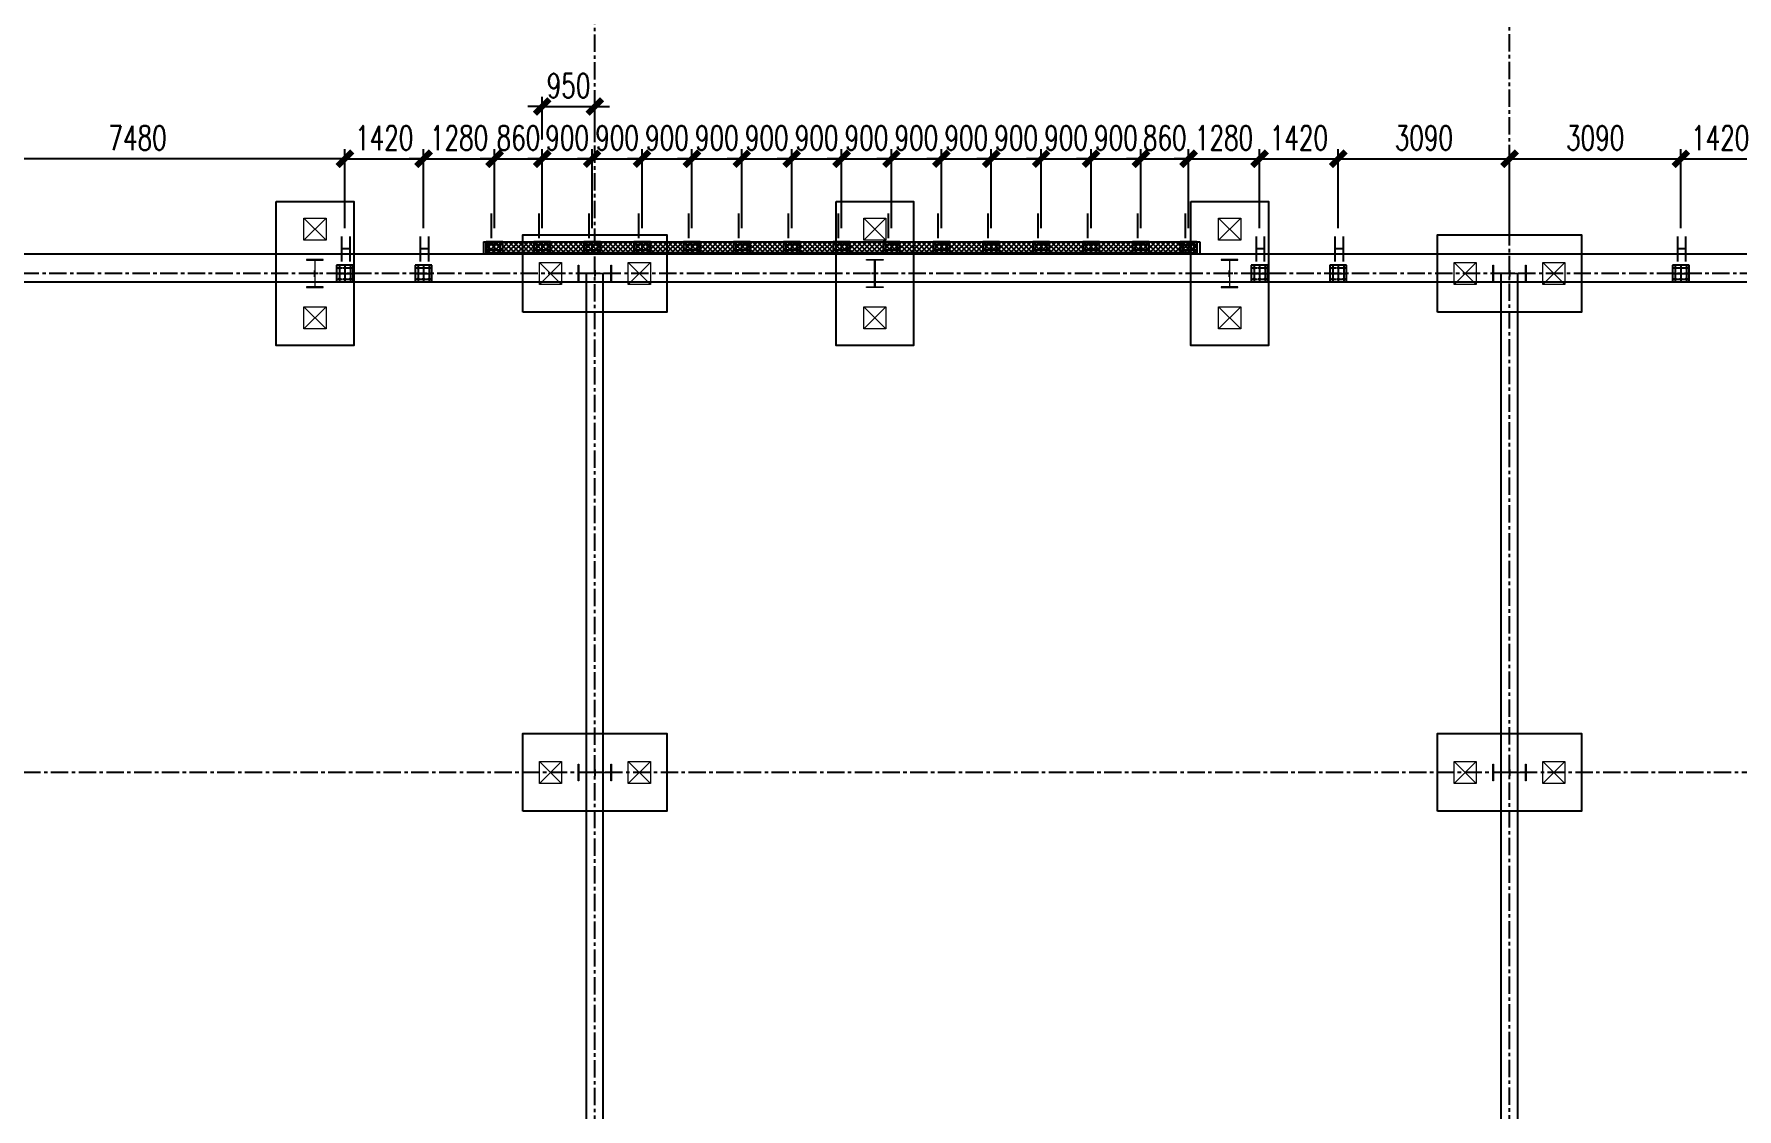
# Model space of a CAD drawing. Extents: x 782294 to 1727252, y -631030 to 17645.
# Drawn here: x 1075979 to 1106699, y -171001 to -151612 of the extents above; entities that cross this region are included whole.
import ezdxf

# ---------------------------------------------------------------- set-up
doc = ezdxf.new("R2010")
doc.units = 0
doc.linetypes.add('CENTER', pattern=[2, 1.25, -0.25, 0.25, -0.25])
doc.layers.get('Defpoints').update_dxf_attribs({"color": 210})
for name, color, linetype in [('!ZN3-铝板幕墙-3', 3, 'Continuous'), ('2钢材断面', 2, 'Continuous'), ('30预埋件', 30, 'Continuous'), ('40钢材投影', 40, 'Continuous'), ('ALT_CEN-0-30', 1, 'CENTER'), ('DIM', 173, 'Continuous'), ('DOTE', 1, 'CENTER'), ('S-BKL', 4, 'Continuous'), ('S-DOTE1', 140, 'CENTER'), ('S-HATCH1-W', 252, 'Continuous'), ('结构轮廓线', 1, 'Continuous')]:
    doc.layers.add(name, color=color, linetype=linetype)
for name, color, linetype, lineweight in [('S-col', 2, 'Continuous', 0), ('S-zhuang', 1, 'Continuous', 0), ('砼柱', 2, 'Continuous', 35)]:
    doc.layers.add(name, color=color, linetype=linetype, lineweight=lineweight)
doc.styles.add('DHTEXT-1', font='romans.shx', dxfattribs={"width": 0.7, "bigfont": 'chinese.shx'})
doc.dimstyles.new('ZN175', dxfattribs={"dimscale": 175, "dimtxt": 2.5, "dimasz": 1.5, "dimexe": 1, "dimexo": 2, "dimgap": 0.9, "dimtad": 1, "dimdec": 0, "dimdsep": 46, "dimtxsty": 'DHTEXT-1', "dimblk": 'ARCHTICK', "dimcen": 2.5, "dimclrd": 173, "dimclre": 173, "dimclrt": 7, "dimazin": 2, "dimtfac": 1, "dimtdec": 0, "dimtix": 1, "dimtmove": 2, "dimatfit": 3, "dimfxl": 0, "dimtolj": 1, "dimtzin": 0, "dimarcsym": 0})

# ---------------------------------------------------------------- blocks, each defined once
blk = doc.blocks.new('20250901082728')
at = {"layer": 'DOTE', "ltscale": 250}
for p, q in [((76500, -6003), (76500, 99662.3)), ((93000, -5993.9), (93000, 99662.3)), ((133969.2, 90000), (-8092.2, 90000)), ((109500, 81000), (-8092.2, 81000))]:
    blk.add_line(p, q, dxfattribs=at)
blk = doc.blocks.new('20250913105919')
at = {"layer": '结构轮廓线', "color": 1, "ltscale": 500}
for p, q in [((74490, 90570), (87410, 90570)), ((74490, 90570), (74490, 90350)), ((87410, 90570), (87410, 90350))]:
    blk.add_line(p, q, dxfattribs=at)
blk = doc.blocks.new('20250903183753')
at = {"layer": '2钢材断面'}
for p, q in [((150, 0), (-150, 0)), ((-150, 0), (-150, -300)), ((150, -300), (150, 0)), ((-150, -300), (150, -300))]:
    blk.add_line(p, q, dxfattribs=at)
at = {"layer": '40钢材投影'}
for centre, radius in [((-100, -50), 12), ((-100, -150), 12), ((-100, -250), 12), ((-100, -50), 6), ((-100, -150), 6), ((-100, -250), 6), ((0, -50), 12), ((0, -150), 12), ((0, -250), 12), ((0, -50), 6), ((0, -150), 6), ((0, -250), 6), ((100, -50), 12), ((100, -150), 12), ((100, -251), 12), ((100, -50), 6), ((100, -150), 6), ((100, -251), 6)]:
    blk.add_circle(centre, radius, dxfattribs=at)
at = {"layer": 'ALT_CEN-0-30', "ltscale": 20}
for p, q in [((-100, 0), (-100, -300)), ((0, 0), (0, -300)), ((100, 0), (100, -300)), ((-150, -50), (150, -50)), ((-150, -150), (150, -150)), ((-150, -250), (150, -250))]:
    blk.add_line(p, q, dxfattribs=at)
blk = doc.blocks.new('20250903183821')
at = {"ltscale": 50}
blk.add_blockref('20250903183753', (0, 0), dxfattribs=at)
at = {"layer": '30预埋件', "style": 'DHTEXT-1', "text_generation_flag": 6, "width": 0.55}
blk.add_attdef('B', (-105, 65), '', height=450, rotation=180, dxfattribs=at)
blk = doc.blocks.new('20250902145151')
at = {"layer": '2钢材断面'}
for p, q in [((150, 100), (-150, 100)), ((-150, 100), (-150, -100)), ((150, -100), (150, 100)), ((-150, -100), (150, -100))]:
    blk.add_line(p, q, dxfattribs=at)
at = {"layer": '40钢材投影'}
for centre, radius in [((-100, 50), 10), ((-100, 50), 5), ((0, 50), 10), ((0, 50), 5), ((100, 50), 10), ((100, 50), 5), ((-100, -50), 10), ((-100, -50), 5), ((0, -50), 10), ((0, -50), 5), ((100, -50), 10), ((100, -50), 5)]:
    blk.add_circle(centre, radius, dxfattribs=at)
at = {"layer": 'ALT_CEN-0-30', "ltscale": 20}
for p, q in [((-150, 50), (150, 50)), ((-100, 100), (-100, -100)), ((0, 100), (0, -100)), ((100, 100), (100, -100)), ((-150, -50), (150, -50))]:
    blk.add_line(p, q, dxfattribs=at)
blk = doc.blocks.new('20250912153858')
at = {"ltscale": 50}
blk.add_blockref('20250902145151', (0, 100), dxfattribs=at)
at = {"layer": '30预埋件', "style": 'DHTEXT-1', "text_generation_flag": 6, "width": 0.55}
blk.add_attdef('B', (105, -65), '', height=450, dxfattribs=at)
blk = doc.blocks.new('20250913102435')
at = {"ltscale": 500}
for p in [(71990, 90150), (73410, 90150), (88490, 90150), (89910, 90150), (96090, 90150)]:
    blk.add_blockref('20250903183821', p, dxfattribs=at).add_auto_attribs({'B': 'H'})
at = {"layer": '结构轮廓线', "ltscale": 500, "rotation": 180}
for p in [(74690, 90570), (75550, 90570), (76450, 90570), (77350, 90570), (78250, 90570), (79150, 90570), (80050, 90570), (80950, 90570), (81850, 90570), (82750, 90570), (83650, 90570), (84550, 90570), (85450, 90570), (86350, 90570), (87210, 90570)]:
    blk.add_blockref('20250912153858', p, dxfattribs=at).add_auto_attribs({'B': 'I'})
blk = doc.blocks.new('_ArchTick')
at = {"color": 0, "linetype": 'ByBlock', "const_width": 0.4}
blk.add_lwpolyline([(-0.5, -0.5), (0.5, 0.5)], dxfattribs=at)
blk = doc.blocks.new('*D492')
at = {"layer": 'Defpoints', "color": 0, "ltscale": 1750, "transparency": 16777216}
for p in [(1107107, -153861), (1105687, -155461), (1107107, -155461)]:
    blk.add_point(p, dxfattribs=at)
at = {"layer": 'DIM', "color": 173, "linetype": 'ByBlock', "lineweight": -2, "ltscale": 1750, "transparency": 16777216}
for p, q in [((1105687, -155111), (1105687, -153686)), ((1105687, -153861), (1107107, -153861)), ((1107107, -155111), (1107107, -153686))]:
    blk.add_line(p, q, dxfattribs=at)
at = {"layer": 'DIM', "color": 173, "lineweight": -2, "ltscale": 1750, "transparency": 16777216, "xscale": 262.5, "yscale": 262.5, "zscale": 262.5, "rotation": 180}
blk.add_blockref('_ArchTick', (1105687, -153861), dxfattribs=at)
at = {"layer": 'DIM', "color": 173, "lineweight": -2, "ltscale": 1750, "transparency": 16777216, "xscale": 262.5, "yscale": 262.5, "zscale": 262.5}
blk.add_blockref('_ArchTick', (1107107, -153861), dxfattribs=at)
at = {"layer": 'DIM', "color": 7, "ltscale": 1750, "transparency": 16777216, "insert": (1106397, -153485), "char_height": 437.5, "attachment_point": 5, "style": 'DHTEXT-1'}
blk.add_mtext('\\A1;1420', dxfattribs=at)
blk = doc.blocks.new('*D493')
at = {"layer": 'Defpoints', "color": 0, "ltscale": 1750, "transparency": 16777216}
for p in [(1105687, -153861), (1102597, -155461), (1105687, -155461)]:
    blk.add_point(p, dxfattribs=at)
at = {"layer": 'DIM', "color": 173, "linetype": 'ByBlock', "lineweight": -2, "ltscale": 1750, "transparency": 16777216}
for p, q in [((1102597, -155111), (1102597, -153686)), ((1102597, -153861), (1105687, -153861)), ((1105687, -155111), (1105687, -153686))]:
    blk.add_line(p, q, dxfattribs=at)
at = {"layer": 'DIM', "color": 173, "lineweight": -2, "ltscale": 1750, "transparency": 16777216, "xscale": 262.5, "yscale": 262.5, "zscale": 262.5, "rotation": 180}
blk.add_blockref('_ArchTick', (1102597, -153861), dxfattribs=at)
at = {"layer": 'DIM', "color": 173, "lineweight": -2, "ltscale": 1750, "transparency": 16777216, "xscale": 262.5, "yscale": 262.5, "zscale": 262.5}
blk.add_blockref('_ArchTick', (1105687, -153861), dxfattribs=at)
at = {"layer": 'DIM', "color": 7, "ltscale": 1750, "transparency": 16777216, "insert": (1104142, -153485), "char_height": 437.5, "attachment_point": 5, "style": 'DHTEXT-1'}
blk.add_mtext('\\A1;3090', dxfattribs=at)
blk = doc.blocks.new('*D494')
at = {"layer": 'Defpoints', "color": 0, "ltscale": 1750, "transparency": 16777216}
for p in [(1102597, -153861), (1099507, -155461), (1102597, -155461)]:
    blk.add_point(p, dxfattribs=at)
at = {"layer": 'DIM', "color": 173, "linetype": 'ByBlock', "lineweight": -2, "ltscale": 1750, "transparency": 16777216}
for p, q in [((1099507, -155111), (1099507, -153686)), ((1099507, -153861), (1102597, -153861)), ((1102597, -155111), (1102597, -153686))]:
    blk.add_line(p, q, dxfattribs=at)
at = {"layer": 'DIM', "color": 173, "lineweight": -2, "ltscale": 1750, "transparency": 16777216, "xscale": 262.5, "yscale": 262.5, "zscale": 262.5, "rotation": 180}
blk.add_blockref('_ArchTick', (1099507, -153861), dxfattribs=at)
at = {"layer": 'DIM', "color": 173, "lineweight": -2, "ltscale": 1750, "transparency": 16777216, "xscale": 262.5, "yscale": 262.5, "zscale": 262.5}
blk.add_blockref('_ArchTick', (1102597, -153861), dxfattribs=at)
at = {"layer": 'DIM', "color": 7, "ltscale": 1750, "transparency": 16777216, "insert": (1101052, -153485), "char_height": 437.5, "attachment_point": 5, "style": 'DHTEXT-1'}
blk.add_mtext('\\A1;3090', dxfattribs=at)
blk = doc.blocks.new('*D495')
at = {"layer": 'Defpoints', "color": 0, "ltscale": 1750, "transparency": 16777216}
for p in [(1099507, -153861), (1098087, -155461), (1099507, -155461)]:
    blk.add_point(p, dxfattribs=at)
at = {"layer": 'DIM', "color": 173, "linetype": 'ByBlock', "lineweight": -2, "ltscale": 1750, "transparency": 16777216}
for p, q in [((1098087, -155111), (1098087, -153686)), ((1098087, -153861), (1099507, -153861)), ((1099507, -155111), (1099507, -153686))]:
    blk.add_line(p, q, dxfattribs=at)
at = {"layer": 'DIM', "color": 173, "lineweight": -2, "ltscale": 1750, "transparency": 16777216, "xscale": 262.5, "yscale": 262.5, "zscale": 262.5, "rotation": 180}
blk.add_blockref('_ArchTick', (1098087, -153861), dxfattribs=at)
at = {"layer": 'DIM', "color": 173, "lineweight": -2, "ltscale": 1750, "transparency": 16777216, "xscale": 262.5, "yscale": 262.5, "zscale": 262.5}
blk.add_blockref('_ArchTick', (1099507, -153861), dxfattribs=at)
at = {"layer": 'DIM', "color": 7, "ltscale": 1750, "transparency": 16777216, "insert": (1098797, -153485), "char_height": 437.5, "attachment_point": 5, "style": 'DHTEXT-1'}
blk.add_mtext('\\A1;1420', dxfattribs=at)
blk = doc.blocks.new('*D496')
at = {"layer": 'Defpoints', "color": 0, "ltscale": 1750, "transparency": 16777216}
for p in [(1098087, -153861), (1096807, -155461), (1098087, -155461)]:
    blk.add_point(p, dxfattribs=at)
at = {"layer": 'DIM', "color": 173, "linetype": 'ByBlock', "lineweight": -2, "ltscale": 1750, "transparency": 16777216}
for p, q in [((1096807, -153861), (1096545, -153861)), ((1096807, -155111), (1096807, -153686)), ((1096807, -153861), (1098087, -153861)), ((1098087, -155111), (1098087, -153686)), ((1098087, -153861), (1098350, -153861))]:
    blk.add_line(p, q, dxfattribs=at)
at = {"layer": 'DIM', "color": 173, "lineweight": -2, "ltscale": 1750, "transparency": 16777216, "xscale": 262.5, "yscale": 262.5, "zscale": 262.5}
blk.add_blockref('_ArchTick', (1096807, -153861), dxfattribs=at)
at = {"layer": 'DIM', "color": 173, "lineweight": -2, "ltscale": 1750, "transparency": 16777216, "xscale": 262.5, "yscale": 262.5, "zscale": 262.5, "rotation": 180}
blk.add_blockref('_ArchTick', (1098087, -153861), dxfattribs=at)
at = {"layer": 'DIM', "color": 7, "ltscale": 1750, "transparency": 16777216, "insert": (1097447, -153485), "char_height": 437.5, "attachment_point": 5, "style": 'DHTEXT-1'}
blk.add_mtext('\\A1;1280', dxfattribs=at)
blk = doc.blocks.new('*D497')
at = {"layer": 'Defpoints', "color": 0, "ltscale": 1750, "transparency": 16777216}
for p in [(1096807, -153861), (1095947, -155461), (1096807, -155461)]:
    blk.add_point(p, dxfattribs=at)
at = {"layer": 'DIM', "color": 173, "linetype": 'ByBlock', "lineweight": -2, "ltscale": 1750, "transparency": 16777216}
for p, q in [((1095947, -153861), (1095685, -153861)), ((1095947, -155111), (1095947, -153686)), ((1095947, -153861), (1096807, -153861)), ((1096807, -155111), (1096807, -153686)), ((1096807, -153861), (1097070, -153861))]:
    blk.add_line(p, q, dxfattribs=at)
at = {"layer": 'DIM', "color": 173, "lineweight": -2, "ltscale": 1750, "transparency": 16777216, "xscale": 262.5, "yscale": 262.5, "zscale": 262.5}
blk.add_blockref('_ArchTick', (1095947, -153861), dxfattribs=at)
at = {"layer": 'DIM', "color": 173, "lineweight": -2, "ltscale": 1750, "transparency": 16777216, "xscale": 262.5, "yscale": 262.5, "zscale": 262.5, "rotation": 180}
blk.add_blockref('_ArchTick', (1096807, -153861), dxfattribs=at)
at = {"layer": 'DIM', "color": 7, "ltscale": 1750, "transparency": 16777216, "insert": (1096377, -153485), "char_height": 437.5, "attachment_point": 5, "style": 'DHTEXT-1'}
blk.add_mtext('\\A1;860', dxfattribs=at)
blk = doc.blocks.new('*D498')
at = {"layer": 'Defpoints', "color": 0, "ltscale": 1750, "transparency": 16777216}
for p in [(1095947, -153861), (1095047, -155461), (1095947, -155461)]:
    blk.add_point(p, dxfattribs=at)
at = {"layer": 'DIM', "color": 173, "linetype": 'ByBlock', "lineweight": -2, "ltscale": 1750, "transparency": 16777216}
for p, q in [((1095047, -153861), (1094785, -153861)), ((1095047, -155111), (1095047, -153686)), ((1095047, -153861), (1095947, -153861)), ((1095947, -155111), (1095947, -153686)), ((1095947, -153861), (1096210, -153861))]:
    blk.add_line(p, q, dxfattribs=at)
at = {"layer": 'DIM', "color": 173, "lineweight": -2, "ltscale": 1750, "transparency": 16777216, "xscale": 262.5, "yscale": 262.5, "zscale": 262.5}
blk.add_blockref('_ArchTick', (1095047, -153861), dxfattribs=at)
at = {"layer": 'DIM', "color": 173, "lineweight": -2, "ltscale": 1750, "transparency": 16777216, "xscale": 262.5, "yscale": 262.5, "zscale": 262.5, "rotation": 180}
blk.add_blockref('_ArchTick', (1095947, -153861), dxfattribs=at)
at = {"layer": 'DIM', "color": 7, "ltscale": 1750, "transparency": 16777216, "insert": (1095497, -153485), "char_height": 437.5, "attachment_point": 5, "style": 'DHTEXT-1'}
blk.add_mtext('\\A1;900', dxfattribs=at)
blk = doc.blocks.new('*D499')
at = {"layer": 'Defpoints', "color": 0, "ltscale": 1750, "transparency": 16777216}
for p in [(1095047, -153861), (1094147, -155461), (1095047, -155461)]:
    blk.add_point(p, dxfattribs=at)
at = {"layer": 'DIM', "color": 173, "linetype": 'ByBlock', "lineweight": -2, "ltscale": 1750, "transparency": 16777216}
for p, q in [((1094147, -153861), (1093885, -153861)), ((1094147, -155111), (1094147, -153686)), ((1094147, -153861), (1095047, -153861)), ((1095047, -155111), (1095047, -153686)), ((1095047, -153861), (1095310, -153861))]:
    blk.add_line(p, q, dxfattribs=at)
at = {"layer": 'DIM', "color": 173, "lineweight": -2, "ltscale": 1750, "transparency": 16777216, "xscale": 262.5, "yscale": 262.5, "zscale": 262.5}
blk.add_blockref('_ArchTick', (1094147, -153861), dxfattribs=at)
at = {"layer": 'DIM', "color": 173, "lineweight": -2, "ltscale": 1750, "transparency": 16777216, "xscale": 262.5, "yscale": 262.5, "zscale": 262.5, "rotation": 180}
blk.add_blockref('_ArchTick', (1095047, -153861), dxfattribs=at)
at = {"layer": 'DIM', "color": 7, "ltscale": 1750, "transparency": 16777216, "insert": (1094597, -153485), "char_height": 437.5, "attachment_point": 5, "style": 'DHTEXT-1'}
blk.add_mtext('\\A1;900', dxfattribs=at)
blk = doc.blocks.new('*D500')
at = {"layer": 'Defpoints', "color": 0, "ltscale": 1750, "transparency": 16777216}
for p in [(1094147, -153861), (1093247, -155461), (1094147, -155461)]:
    blk.add_point(p, dxfattribs=at)
at = {"layer": 'DIM', "color": 173, "linetype": 'ByBlock', "lineweight": -2, "ltscale": 1750, "transparency": 16777216}
for p, q in [((1093247, -153861), (1092985, -153861)), ((1093247, -155111), (1093247, -153686)), ((1093247, -153861), (1094147, -153861)), ((1094147, -155111), (1094147, -153686)), ((1094147, -153861), (1094410, -153861))]:
    blk.add_line(p, q, dxfattribs=at)
at = {"layer": 'DIM', "color": 173, "lineweight": -2, "ltscale": 1750, "transparency": 16777216, "xscale": 262.5, "yscale": 262.5, "zscale": 262.5}
blk.add_blockref('_ArchTick', (1093247, -153861), dxfattribs=at)
at = {"layer": 'DIM', "color": 173, "lineweight": -2, "ltscale": 1750, "transparency": 16777216, "xscale": 262.5, "yscale": 262.5, "zscale": 262.5, "rotation": 180}
blk.add_blockref('_ArchTick', (1094147, -153861), dxfattribs=at)
at = {"layer": 'DIM', "color": 7, "ltscale": 1750, "transparency": 16777216, "insert": (1093697, -153485), "char_height": 437.5, "attachment_point": 5, "style": 'DHTEXT-1'}
blk.add_mtext('\\A1;900', dxfattribs=at)
blk = doc.blocks.new('*D501')
at = {"layer": 'Defpoints', "color": 0, "ltscale": 1750, "transparency": 16777216}
for p in [(1093247, -153861), (1092347, -155461), (1093247, -155461)]:
    blk.add_point(p, dxfattribs=at)
at = {"layer": 'DIM', "color": 173, "linetype": 'ByBlock', "lineweight": -2, "ltscale": 1750, "transparency": 16777216}
for p, q in [((1092347, -153861), (1092085, -153861)), ((1092347, -155111), (1092347, -153686)), ((1092347, -153861), (1093247, -153861)), ((1093247, -155111), (1093247, -153686)), ((1093247, -153861), (1093510, -153861))]:
    blk.add_line(p, q, dxfattribs=at)
at = {"layer": 'DIM', "color": 173, "lineweight": -2, "ltscale": 1750, "transparency": 16777216, "xscale": 262.5, "yscale": 262.5, "zscale": 262.5}
blk.add_blockref('_ArchTick', (1092347, -153861), dxfattribs=at)
at = {"layer": 'DIM', "color": 173, "lineweight": -2, "ltscale": 1750, "transparency": 16777216, "xscale": 262.5, "yscale": 262.5, "zscale": 262.5, "rotation": 180}
blk.add_blockref('_ArchTick', (1093247, -153861), dxfattribs=at)
at = {"layer": 'DIM', "color": 7, "ltscale": 1750, "transparency": 16777216, "insert": (1092797, -153485), "char_height": 437.5, "attachment_point": 5, "style": 'DHTEXT-1'}
blk.add_mtext('\\A1;900', dxfattribs=at)
blk = doc.blocks.new('*D502')
at = {"layer": 'Defpoints', "color": 0, "ltscale": 1750, "transparency": 16777216}
for p in [(1092347, -153861), (1091447, -155461), (1092347, -155461)]:
    blk.add_point(p, dxfattribs=at)
at = {"layer": 'DIM', "color": 173, "linetype": 'ByBlock', "lineweight": -2, "ltscale": 1750, "transparency": 16777216}
for p, q in [((1091447, -153861), (1091185, -153861)), ((1091447, -155111), (1091447, -153686)), ((1091447, -153861), (1092347, -153861)), ((1092347, -155111), (1092347, -153686)), ((1092347, -153861), (1092610, -153861))]:
    blk.add_line(p, q, dxfattribs=at)
at = {"layer": 'DIM', "color": 173, "lineweight": -2, "ltscale": 1750, "transparency": 16777216, "xscale": 262.5, "yscale": 262.5, "zscale": 262.5}
blk.add_blockref('_ArchTick', (1091447, -153861), dxfattribs=at)
at = {"layer": 'DIM', "color": 173, "lineweight": -2, "ltscale": 1750, "transparency": 16777216, "xscale": 262.5, "yscale": 262.5, "zscale": 262.5, "rotation": 180}
blk.add_blockref('_ArchTick', (1092347, -153861), dxfattribs=at)
at = {"layer": 'DIM', "color": 7, "ltscale": 1750, "transparency": 16777216, "insert": (1091897, -153485), "char_height": 437.5, "attachment_point": 5, "style": 'DHTEXT-1'}
blk.add_mtext('\\A1;900', dxfattribs=at)
blk = doc.blocks.new('*D503')
at = {"layer": 'Defpoints', "color": 0, "ltscale": 1750, "transparency": 16777216}
for p in [(1091447, -153861), (1090547, -155461), (1091447, -155461)]:
    blk.add_point(p, dxfattribs=at)
at = {"layer": 'DIM', "color": 173, "linetype": 'ByBlock', "lineweight": -2, "ltscale": 1750, "transparency": 16777216}
for p, q in [((1090547, -153861), (1090285, -153861)), ((1090547, -155111), (1090547, -153686)), ((1090547, -153861), (1091447, -153861)), ((1091447, -155111), (1091447, -153686)), ((1091447, -153861), (1091710, -153861))]:
    blk.add_line(p, q, dxfattribs=at)
at = {"layer": 'DIM', "color": 173, "lineweight": -2, "ltscale": 1750, "transparency": 16777216, "xscale": 262.5, "yscale": 262.5, "zscale": 262.5}
blk.add_blockref('_ArchTick', (1090547, -153861), dxfattribs=at)
at = {"layer": 'DIM', "color": 173, "lineweight": -2, "ltscale": 1750, "transparency": 16777216, "xscale": 262.5, "yscale": 262.5, "zscale": 262.5, "rotation": 180}
blk.add_blockref('_ArchTick', (1091447, -153861), dxfattribs=at)
at = {"layer": 'DIM', "color": 7, "ltscale": 1750, "transparency": 16777216, "insert": (1090997, -153485), "char_height": 437.5, "attachment_point": 5, "style": 'DHTEXT-1'}
blk.add_mtext('\\A1;900', dxfattribs=at)
blk = doc.blocks.new('*D504')
at = {"layer": 'Defpoints', "color": 0, "ltscale": 1750, "transparency": 16777216}
for p in [(1090547, -153861), (1089647, -155461), (1090547, -155461)]:
    blk.add_point(p, dxfattribs=at)
at = {"layer": 'DIM', "color": 173, "linetype": 'ByBlock', "lineweight": -2, "ltscale": 1750, "transparency": 16777216}
for p, q in [((1089647, -153861), (1089385, -153861)), ((1089647, -155111), (1089647, -153686)), ((1089647, -153861), (1090547, -153861)), ((1090547, -155111), (1090547, -153686)), ((1090547, -153861), (1090810, -153861))]:
    blk.add_line(p, q, dxfattribs=at)
at = {"layer": 'DIM', "color": 173, "lineweight": -2, "ltscale": 1750, "transparency": 16777216, "xscale": 262.5, "yscale": 262.5, "zscale": 262.5}
blk.add_blockref('_ArchTick', (1089647, -153861), dxfattribs=at)
at = {"layer": 'DIM', "color": 173, "lineweight": -2, "ltscale": 1750, "transparency": 16777216, "xscale": 262.5, "yscale": 262.5, "zscale": 262.5, "rotation": 180}
blk.add_blockref('_ArchTick', (1090547, -153861), dxfattribs=at)
at = {"layer": 'DIM', "color": 7, "ltscale": 1750, "transparency": 16777216, "insert": (1090097, -153485), "char_height": 437.5, "attachment_point": 5, "style": 'DHTEXT-1'}
blk.add_mtext('\\A1;900', dxfattribs=at)
blk = doc.blocks.new('*D505')
at = {"layer": 'Defpoints', "color": 0, "ltscale": 1750, "transparency": 16777216}
for p in [(1089647, -153861), (1088747, -155461), (1089647, -155461)]:
    blk.add_point(p, dxfattribs=at)
at = {"layer": 'DIM', "color": 173, "linetype": 'ByBlock', "lineweight": -2, "ltscale": 1750, "transparency": 16777216}
for p, q in [((1088747, -153861), (1088485, -153861)), ((1088747, -155111), (1088747, -153686)), ((1088747, -153861), (1089647, -153861)), ((1089647, -155111), (1089647, -153686)), ((1089647, -153861), (1089910, -153861))]:
    blk.add_line(p, q, dxfattribs=at)
at = {"layer": 'DIM', "color": 173, "lineweight": -2, "ltscale": 1750, "transparency": 16777216, "xscale": 262.5, "yscale": 262.5, "zscale": 262.5}
blk.add_blockref('_ArchTick', (1088747, -153861), dxfattribs=at)
at = {"layer": 'DIM', "color": 173, "lineweight": -2, "ltscale": 1750, "transparency": 16777216, "xscale": 262.5, "yscale": 262.5, "zscale": 262.5, "rotation": 180}
blk.add_blockref('_ArchTick', (1089647, -153861), dxfattribs=at)
at = {"layer": 'DIM', "color": 7, "ltscale": 1750, "transparency": 16777216, "insert": (1089197, -153485), "char_height": 437.5, "attachment_point": 5, "style": 'DHTEXT-1'}
blk.add_mtext('\\A1;900', dxfattribs=at)
blk = doc.blocks.new('*D506')
at = {"layer": 'Defpoints', "color": 0, "ltscale": 1750, "transparency": 16777216}
for p in [(1088747, -153861), (1087847, -155461), (1088747, -155461)]:
    blk.add_point(p, dxfattribs=at)
at = {"layer": 'DIM', "color": 173, "linetype": 'ByBlock', "lineweight": -2, "ltscale": 1750, "transparency": 16777216}
for p, q in [((1087847, -153861), (1087585, -153861)), ((1087847, -155111), (1087847, -153686)), ((1087847, -153861), (1088747, -153861)), ((1088747, -155111), (1088747, -153686)), ((1088747, -153861), (1089010, -153861))]:
    blk.add_line(p, q, dxfattribs=at)
at = {"layer": 'DIM', "color": 173, "lineweight": -2, "ltscale": 1750, "transparency": 16777216, "xscale": 262.5, "yscale": 262.5, "zscale": 262.5}
blk.add_blockref('_ArchTick', (1087847, -153861), dxfattribs=at)
at = {"layer": 'DIM', "color": 173, "lineweight": -2, "ltscale": 1750, "transparency": 16777216, "xscale": 262.5, "yscale": 262.5, "zscale": 262.5, "rotation": 180}
blk.add_blockref('_ArchTick', (1088747, -153861), dxfattribs=at)
at = {"layer": 'DIM', "color": 7, "ltscale": 1750, "transparency": 16777216, "insert": (1088297, -153485), "char_height": 437.5, "attachment_point": 5, "style": 'DHTEXT-1'}
blk.add_mtext('\\A1;900', dxfattribs=at)
blk = doc.blocks.new('*D507')
at = {"layer": 'Defpoints', "color": 0, "ltscale": 1750, "transparency": 16777216}
for p in [(1087847, -153861), (1086947, -155461), (1087847, -155461)]:
    blk.add_point(p, dxfattribs=at)
at = {"layer": 'DIM', "color": 173, "linetype": 'ByBlock', "lineweight": -2, "ltscale": 1750, "transparency": 16777216}
for p, q in [((1086947, -153861), (1086685, -153861)), ((1086947, -155111), (1086947, -153686)), ((1086947, -153861), (1087847, -153861)), ((1087847, -155111), (1087847, -153686)), ((1087847, -153861), (1088110, -153861))]:
    blk.add_line(p, q, dxfattribs=at)
at = {"layer": 'DIM', "color": 173, "lineweight": -2, "ltscale": 1750, "transparency": 16777216, "xscale": 262.5, "yscale": 262.5, "zscale": 262.5}
blk.add_blockref('_ArchTick', (1086947, -153861), dxfattribs=at)
at = {"layer": 'DIM', "color": 173, "lineweight": -2, "ltscale": 1750, "transparency": 16777216, "xscale": 262.5, "yscale": 262.5, "zscale": 262.5, "rotation": 180}
blk.add_blockref('_ArchTick', (1087847, -153861), dxfattribs=at)
at = {"layer": 'DIM', "color": 7, "ltscale": 1750, "transparency": 16777216, "insert": (1087397, -153485), "char_height": 437.5, "attachment_point": 5, "style": 'DHTEXT-1'}
blk.add_mtext('\\A1;900', dxfattribs=at)
blk = doc.blocks.new('*D508')
at = {"layer": 'Defpoints', "color": 0, "ltscale": 1750, "transparency": 16777216}
for p in [(1086947, -153861), (1086047, -155461), (1086947, -155461)]:
    blk.add_point(p, dxfattribs=at)
at = {"layer": 'DIM', "color": 173, "linetype": 'ByBlock', "lineweight": -2, "ltscale": 1750, "transparency": 16777216}
for p, q in [((1086047, -153861), (1085785, -153861)), ((1086047, -155111), (1086047, -153686)), ((1086047, -153861), (1086947, -153861)), ((1086947, -155111), (1086947, -153686)), ((1086947, -153861), (1087210, -153861))]:
    blk.add_line(p, q, dxfattribs=at)
at = {"layer": 'DIM', "color": 173, "lineweight": -2, "ltscale": 1750, "transparency": 16777216, "xscale": 262.5, "yscale": 262.5, "zscale": 262.5}
blk.add_blockref('_ArchTick', (1086047, -153861), dxfattribs=at)
at = {"layer": 'DIM', "color": 173, "lineweight": -2, "ltscale": 1750, "transparency": 16777216, "xscale": 262.5, "yscale": 262.5, "zscale": 262.5, "rotation": 180}
blk.add_blockref('_ArchTick', (1086947, -153861), dxfattribs=at)
at = {"layer": 'DIM', "color": 7, "ltscale": 1750, "transparency": 16777216, "insert": (1086497, -153485), "char_height": 437.5, "attachment_point": 5, "style": 'DHTEXT-1'}
blk.add_mtext('\\A1;900', dxfattribs=at)
blk = doc.blocks.new('*D509')
at = {"layer": 'Defpoints', "color": 0, "ltscale": 1750, "transparency": 16777216}
for p in [(1086047, -153861), (1085147, -155461), (1086047, -155461)]:
    blk.add_point(p, dxfattribs=at)
at = {"layer": 'DIM', "color": 173, "linetype": 'ByBlock', "lineweight": -2, "ltscale": 1750, "transparency": 16777216}
for p, q in [((1085147, -153861), (1084885, -153861)), ((1085147, -155111), (1085147, -153686)), ((1085147, -153861), (1086047, -153861)), ((1086047, -155111), (1086047, -153686)), ((1086047, -153861), (1086310, -153861))]:
    blk.add_line(p, q, dxfattribs=at)
at = {"layer": 'DIM', "color": 173, "lineweight": -2, "ltscale": 1750, "transparency": 16777216, "xscale": 262.5, "yscale": 262.5, "zscale": 262.5}
blk.add_blockref('_ArchTick', (1085147, -153861), dxfattribs=at)
at = {"layer": 'DIM', "color": 173, "lineweight": -2, "ltscale": 1750, "transparency": 16777216, "xscale": 262.5, "yscale": 262.5, "zscale": 262.5, "rotation": 180}
blk.add_blockref('_ArchTick', (1086047, -153861), dxfattribs=at)
at = {"layer": 'DIM', "color": 7, "ltscale": 1750, "transparency": 16777216, "insert": (1085597, -153485), "char_height": 437.5, "attachment_point": 5, "style": 'DHTEXT-1'}
blk.add_mtext('\\A1;900', dxfattribs=at)
blk = doc.blocks.new('*D510')
at = {"layer": 'Defpoints', "color": 0, "ltscale": 1750, "transparency": 16777216}
for p in [(1085147, -153861), (1084287, -155461), (1085147, -155461)]:
    blk.add_point(p, dxfattribs=at)
at = {"layer": 'DIM', "color": 173, "linetype": 'ByBlock', "lineweight": -2, "ltscale": 1750, "transparency": 16777216}
for p, q in [((1084287, -153861), (1084025, -153861)), ((1084287, -155111), (1084287, -153686)), ((1084287, -153861), (1085147, -153861)), ((1085147, -155111), (1085147, -153686)), ((1085147, -153861), (1085410, -153861))]:
    blk.add_line(p, q, dxfattribs=at)
at = {"layer": 'DIM', "color": 173, "lineweight": -2, "ltscale": 1750, "transparency": 16777216, "xscale": 262.5, "yscale": 262.5, "zscale": 262.5}
blk.add_blockref('_ArchTick', (1084287, -153861), dxfattribs=at)
at = {"layer": 'DIM', "color": 173, "lineweight": -2, "ltscale": 1750, "transparency": 16777216, "xscale": 262.5, "yscale": 262.5, "zscale": 262.5, "rotation": 180}
blk.add_blockref('_ArchTick', (1085147, -153861), dxfattribs=at)
at = {"layer": 'DIM', "color": 7, "ltscale": 1750, "transparency": 16777216, "insert": (1084717, -153485), "char_height": 437.5, "attachment_point": 5, "style": 'DHTEXT-1'}
blk.add_mtext('\\A1;860', dxfattribs=at)
blk = doc.blocks.new('*D511')
at = {"layer": 'Defpoints', "color": 0, "ltscale": 1750, "transparency": 16777216}
for p in [(1084287, -153861), (1083007, -155461), (1084287, -155461)]:
    blk.add_point(p, dxfattribs=at)
at = {"layer": 'DIM', "color": 173, "linetype": 'ByBlock', "lineweight": -2, "ltscale": 1750, "transparency": 16777216}
for p, q in [((1083007, -153861), (1082745, -153861)), ((1083007, -155111), (1083007, -153686)), ((1083007, -153861), (1084287, -153861)), ((1084287, -155111), (1084287, -153686)), ((1084287, -153861), (1084550, -153861))]:
    blk.add_line(p, q, dxfattribs=at)
at = {"layer": 'DIM', "color": 173, "lineweight": -2, "ltscale": 1750, "transparency": 16777216, "xscale": 262.5, "yscale": 262.5, "zscale": 262.5}
blk.add_blockref('_ArchTick', (1083007, -153861), dxfattribs=at)
at = {"layer": 'DIM', "color": 173, "lineweight": -2, "ltscale": 1750, "transparency": 16777216, "xscale": 262.5, "yscale": 262.5, "zscale": 262.5, "rotation": 180}
blk.add_blockref('_ArchTick', (1084287, -153861), dxfattribs=at)
at = {"layer": 'DIM', "color": 7, "ltscale": 1750, "transparency": 16777216, "insert": (1083647, -153485), "char_height": 437.5, "attachment_point": 5, "style": 'DHTEXT-1'}
blk.add_mtext('\\A1;1280', dxfattribs=at)
blk = doc.blocks.new('*D512')
at = {"layer": 'Defpoints', "color": 0, "ltscale": 1750, "transparency": 16777216}
for p in [(1083007, -153861), (1081587, -155461), (1083007, -155461)]:
    blk.add_point(p, dxfattribs=at)
at = {"layer": 'DIM', "color": 173, "linetype": 'ByBlock', "lineweight": -2, "ltscale": 1750, "transparency": 16777216}
for p, q in [((1081587, -155111), (1081587, -153686)), ((1081587, -153861), (1083007, -153861)), ((1083007, -155111), (1083007, -153686))]:
    blk.add_line(p, q, dxfattribs=at)
at = {"layer": 'DIM', "color": 173, "lineweight": -2, "ltscale": 1750, "transparency": 16777216, "xscale": 262.5, "yscale": 262.5, "zscale": 262.5, "rotation": 180}
blk.add_blockref('_ArchTick', (1081587, -153861), dxfattribs=at)
at = {"layer": 'DIM', "color": 173, "lineweight": -2, "ltscale": 1750, "transparency": 16777216, "xscale": 262.5, "yscale": 262.5, "zscale": 262.5}
blk.add_blockref('_ArchTick', (1083007, -153861), dxfattribs=at)
at = {"layer": 'DIM', "color": 7, "ltscale": 1750, "transparency": 16777216, "insert": (1082297, -153485), "char_height": 437.5, "attachment_point": 5, "style": 'DHTEXT-1'}
blk.add_mtext('\\A1;1420', dxfattribs=at)
blk = doc.blocks.new('*D1327')
at = {"layer": 'Defpoints', "color": 0, "ltscale": 1750, "transparency": 16777216}
for p in [(1074107, -153861), (1074107, -155461), (1081587, -155461)]:
    blk.add_point(p, dxfattribs=at)
at = {"layer": 'DIM', "color": 173, "linetype": 'ByBlock', "lineweight": -2, "ltscale": 1750, "transparency": 16777216}
for p, q in [((1074107, -155111), (1074107, -153686)), ((1081587, -153861), (1074107, -153861)), ((1081587, -155111), (1081587, -153686))]:
    blk.add_line(p, q, dxfattribs=at)
at = {"layer": 'DIM', "color": 173, "lineweight": -2, "ltscale": 1750, "transparency": 16777216, "xscale": 262.5, "yscale": 262.5, "zscale": 262.5, "rotation": 180}
blk.add_blockref('_ArchTick', (1074107, -153861), dxfattribs=at)
at = {"layer": 'DIM', "color": 173, "lineweight": -2, "ltscale": 1750, "transparency": 16777216, "xscale": 262.5, "yscale": 262.5, "zscale": 262.5}
blk.add_blockref('_ArchTick', (1081587, -153861), dxfattribs=at)
at = {"layer": 'DIM', "color": 7, "ltscale": 1750, "transparency": 16777216, "insert": (1077847, -153485), "char_height": 437.5, "attachment_point": 5, "style": 'DHTEXT-1'}
blk.add_mtext('\\A1;7480', dxfattribs=at)
blk = doc.blocks.new('*D1328')
at = {"layer": 'Defpoints', "color": 0, "ltscale": 1750, "transparency": 16777216}
for p in [(1086097, -152919), (1085147, -153861), (1086097, -153861)]:
    blk.add_point(p, dxfattribs=at)
at = {"layer": '砼柱', "color": 173, "linetype": 'ByBlock', "lineweight": -2, "ltscale": 1750, "transparency": 16777216}
for p, q in [((1085147, -152919), (1084885, -152919)), ((1085147, -153511), (1085147, -152744)), ((1085147, -152919), (1086097, -152919)), ((1086097, -153511), (1086097, -152744)), ((1086097, -152919), (1086360, -152919))]:
    blk.add_line(p, q, dxfattribs=at)
at = {"layer": '砼柱', "color": 173, "lineweight": -2, "ltscale": 1750, "transparency": 16777216, "xscale": 262.5, "yscale": 262.5, "zscale": 262.5}
blk.add_blockref('_ArchTick', (1085147, -152919), dxfattribs=at)
at = {"layer": '砼柱', "color": 173, "lineweight": -2, "ltscale": 1750, "transparency": 16777216, "xscale": 262.5, "yscale": 262.5, "zscale": 262.5, "rotation": 180}
blk.add_blockref('_ArchTick', (1086097, -152919), dxfattribs=at)
at = {"layer": '砼柱', "color": 7, "ltscale": 1750, "transparency": 16777216, "insert": (1085622, -152543), "char_height": 437.5, "attachment_point": 5, "style": 'DHTEXT-1'}
blk.add_mtext('\\A1;950', dxfattribs=at)
blk = doc.blocks.new('20250922145040')
at = {"layer": 'S-col'}
blk.add_lwpolyline([(-0.375, -0.188), (-0.375, 0.187), (-0.36, 0.187), (-0.36, 0.005), (0.36, 0.005), (0.36, 0.187), (0.375, 0.187), (0.375, -0.188), (0.36, -0.188), (0.36, -0.005), (-0.36, -0.005), (-0.36, -0.188)], close=True, dxfattribs=at)
blk = doc.blocks.new('S-ZHUANG-400')
at = {"layer": 'S-zhuang'}
for p, q in [((200, -200), (-200, 200)), ((-200, -200), (200, 200))]:
    blk.add_line(p, q, dxfattribs=at)
blk.add_lwpolyline([(-200, 200), (200, 200), (200, -200), (-200, -200)], close=True, dxfattribs=at)
blk = doc.blocks.new('CT2')
at = {"layer": 'S-DOTE1', "ltscale": 0.25}
for p, q in [((-193565, -187166), (-193685, -187166)), ((-193625, -187226), (-193625, -187106))]:
    blk.add_line(p, q, dxfattribs=at)
at = {"layer": 'S-HATCH1-W'}
blk.add_lwpolyline([(-194325, -185866), (-192925, -185866), (-192925, -188466), (-194325, -188466)], close=True, dxfattribs=at)
at = {"layer": 'S-zhuang'}
for p in [(-193625, -186366), (-193625, -187966)]:
    blk.add_blockref('S-ZHUANG-400', p, dxfattribs=at)
blk = doc.blocks.new('A$Cda0970a6')
at = {"layer": 'S-HATCH1-W'}
h = blk.add_hatch(dxfattribs=at)
h.set_pattern_fill('ANSI37', color=256, scale=20)
h.set_pattern_definition([(45, (279908.505, 346188.27), (-44.90128, 44.90128), []), (135, (279908.505, 346188.27), (-44.90128, -44.90128), [])])
h.paths.add_polyline_path([(87360, 90370), (87360, 90570), (74540, 90570), (74540, 90370)])
at = {"layer": 'S-BKL'}
for p, q in [((108200, 90350), (23095, 90350)), ((23369, 89850), (108200, 89850)), ((76350, 0), (76350, 90000)), ((92850, 0), (92850, 90000))]:
    blk.add_line(p, q, dxfattribs=at)
for points in [[(76650, 0), (76650, 90000)], [(93150, 0), (93150, 90000)]]:
    blk.add_lwpolyline(points, dxfattribs=at)
at = {"layer": 'S-col'}
for points in [[(71300, 89750), (71600, 89750), (71600, 89762), (71454, 89762), (71454, 90238), (71600, 90238), (71600, 90250), (71300, 90250), (71300, 90238), (71446, 90238), (71446, 89762), (71300, 89762)], [(81700, 89750), (81400, 89750), (81400, 89762), (81546, 89762), (81546, 90238), (81400, 90238), (81400, 90250), (81700, 90250), (81700, 90238), (81554, 90238), (81554, 89762), (81700, 89762)], [(87800, 89750), (88100, 89750), (88100, 89762), (87954, 89762), (87954, 90238), (88100, 90238), (88100, 90250), (87800, 90250), (87800, 90238), (87946, 90238), (87946, 89762), (87800, 89762)]]:
    blk.add_lwpolyline(points, close=True, dxfattribs=at)
at = {"layer": 'S-HATCH1-W'}
blk.add_lwpolyline([(74540, 90570), (87360, 90570), (87360, 90370), (74540, 90370)], close=True, dxfattribs=at)
at = {"layer": 'S-col', "xscale": 800.0000000000005, "yscale": 800.0000000000005, "zscale": 800.0000000000005}
for p in [(76500, 90000), (93000, 90000), (76500, 81000), (93000, 81000)]:
    blk.add_blockref('20250922145040', p, dxfattribs=at)
at = {"layer": 'S-zhuang'}
for p in [(265075, 277166), (275175, 277166), (281575, 277166)]:
    blk.add_blockref('CT2', p, dxfattribs=at)
at = {"layer": 'S-zhuang', "rotation": 90}
for p in [(-110666, 283625), (-94166, 283625), (-110666, 274625), (-94166, 274625)]:
    blk.add_blockref('CT2', p, dxfattribs=at)

msp = doc.modelspace()

# ---------------------------------------------------------------- block references
at = {"layer": '!ZN3-铝板幕墙-3', "ltscale": 1750}
msp.add_blockref('A$Cda0970a6', (1009597.3, -245931.2), dxfattribs=at)
at = {"ltscale": 2000}
msp.add_blockref('20250901082728', (1009597.3, -245931.2), dxfattribs=at)
at = {"layer": '结构轮廓线', "ltscale": 500}
for name in ['20250913105919', '20250913102435']:
    msp.add_blockref(name, (1009597.3, -245931.2), dxfattribs=at)

# ---------------------------------------------------------------- dimensions: what is measured, and where the dimension line sits
at = {"layer": 'DIM', "ltscale": 1750}
for base, p1, p2, picture, middle in [((1074107.3, -153861.2), (1081587.3, -155461.2), (1074107.3, -155461.2), '*D1327', (1077847.3, -153484.9)), ((1083007.3, -153861.2), (1081587.3, -155461.2), (1083007.3, -155461.2), '*D512', (1082297.3, -153484.9)), ((1084287.3, -153861.2), (1083007.3, -155461.2), (1084287.3, -155461.2), '*D511', (1083647.3, -153484.9)), ((1085147.3, -153861.2), (1084287.3, -155461.2), (1085147.3, -155461.2), '*D510', (1084717.3, -153484.9)), ((1086047.3, -153861.2), (1085147.3, -155461.2), (1086047.3, -155461.2), '*D509', (1085597.3, -153484.9)), ((1086947.3, -153861.2), (1086047.3, -155461.2), (1086947.3, -155461.2), '*D508', (1086497.3, -153484.9)), ((1087847.3, -153861.2), (1086947.3, -155461.2), (1087847.3, -155461.2), '*D507', (1087397.3, -153484.9)), ((1088747.3, -153861.2), (1087847.3, -155461.2), (1088747.3, -155461.2), '*D506', (1088297.3, -153484.9)), ((1089647.3, -153861.2), (1088747.3, -155461.2), (1089647.3, -155461.2), '*D505', (1089197.3, -153484.9)), ((1090547.3, -153861.2), (1089647.3, -155461.2), (1090547.3, -155461.2), '*D504', (1090097.3, -153484.9)), ((1091447.3, -153861.2), (1090547.3, -155461.2), (1091447.3, -155461.2), '*D503', (1090997.3, -153484.9)), ((1092347.3, -153861.2), (1091447.3, -155461.2), (1092347.3, -155461.2), '*D502', (1091897.3, -153484.9)), ((1093247.3, -153861.2), (1092347.3, -155461.2), (1093247.3, -155461.2), '*D501', (1092797.3, -153484.9)), ((1094147.3, -153861.2), (1093247.3, -155461.2), (1094147.3, -155461.2), '*D500', (1093697.3, -153484.9)), ((1095047.3, -153861.2), (1094147.3, -155461.2), (1095047.3, -155461.2), '*D499', (1094597.3, -153484.9)), ((1095947.3, -153861.2), (1095047.3, -155461.2), (1095947.3, -155461.2), '*D498', (1095497.3, -153484.9)), ((1096807.3, -153861.2), (1095947.3, -155461.2), (1096807.3, -155461.2), '*D497', (1096377.3, -153484.9)), ((1098087.3, -153861.2), (1096807.3, -155461.2), (1098087.3, -155461.2), '*D496', (1097447.3, -153484.9)), ((1099507.3, -153861.2), (1098087.3, -155461.2), (1099507.3, -155461.2), '*D495', (1098797.3, -153484.9)), ((1102597.3, -153861.2), (1099507.3, -155461.2), (1102597.3, -155461.2), '*D494', (1101052.3, -153484.9)), ((1105687.3, -153861.2), (1102597.3, -155461.2), (1105687.3, -155461.2), '*D493', (1104142.3, -153484.9)), ((1107107.3, -153861.2), (1105687.3, -155461.2), (1107107.3, -155461.2), '*D492', (1106397.3, -153484.9))]:
    dim = msp.add_linear_dim(base=base, p1=p1, p2=p2, dimstyle='ZN175', dxfattribs=at)
    dim.commit()
    dim.dimension.update_dxf_attribs({"geometry": picture, "text_midpoint": middle})
at = {"layer": '砼柱', "ltscale": 1750}
dim = msp.add_linear_dim(base=(1086097.3, -152919.3), p1=(1085147.3, -153861.2), p2=(1086097.3, -153861.2), dimstyle='ZN175', dxfattribs=at)
dim.commit()
dim.dimension.update_dxf_attribs({"geometry": '*D1328', "text_midpoint": (1085622.3, -152543)})

doc.saveas('drawing.dxf')
